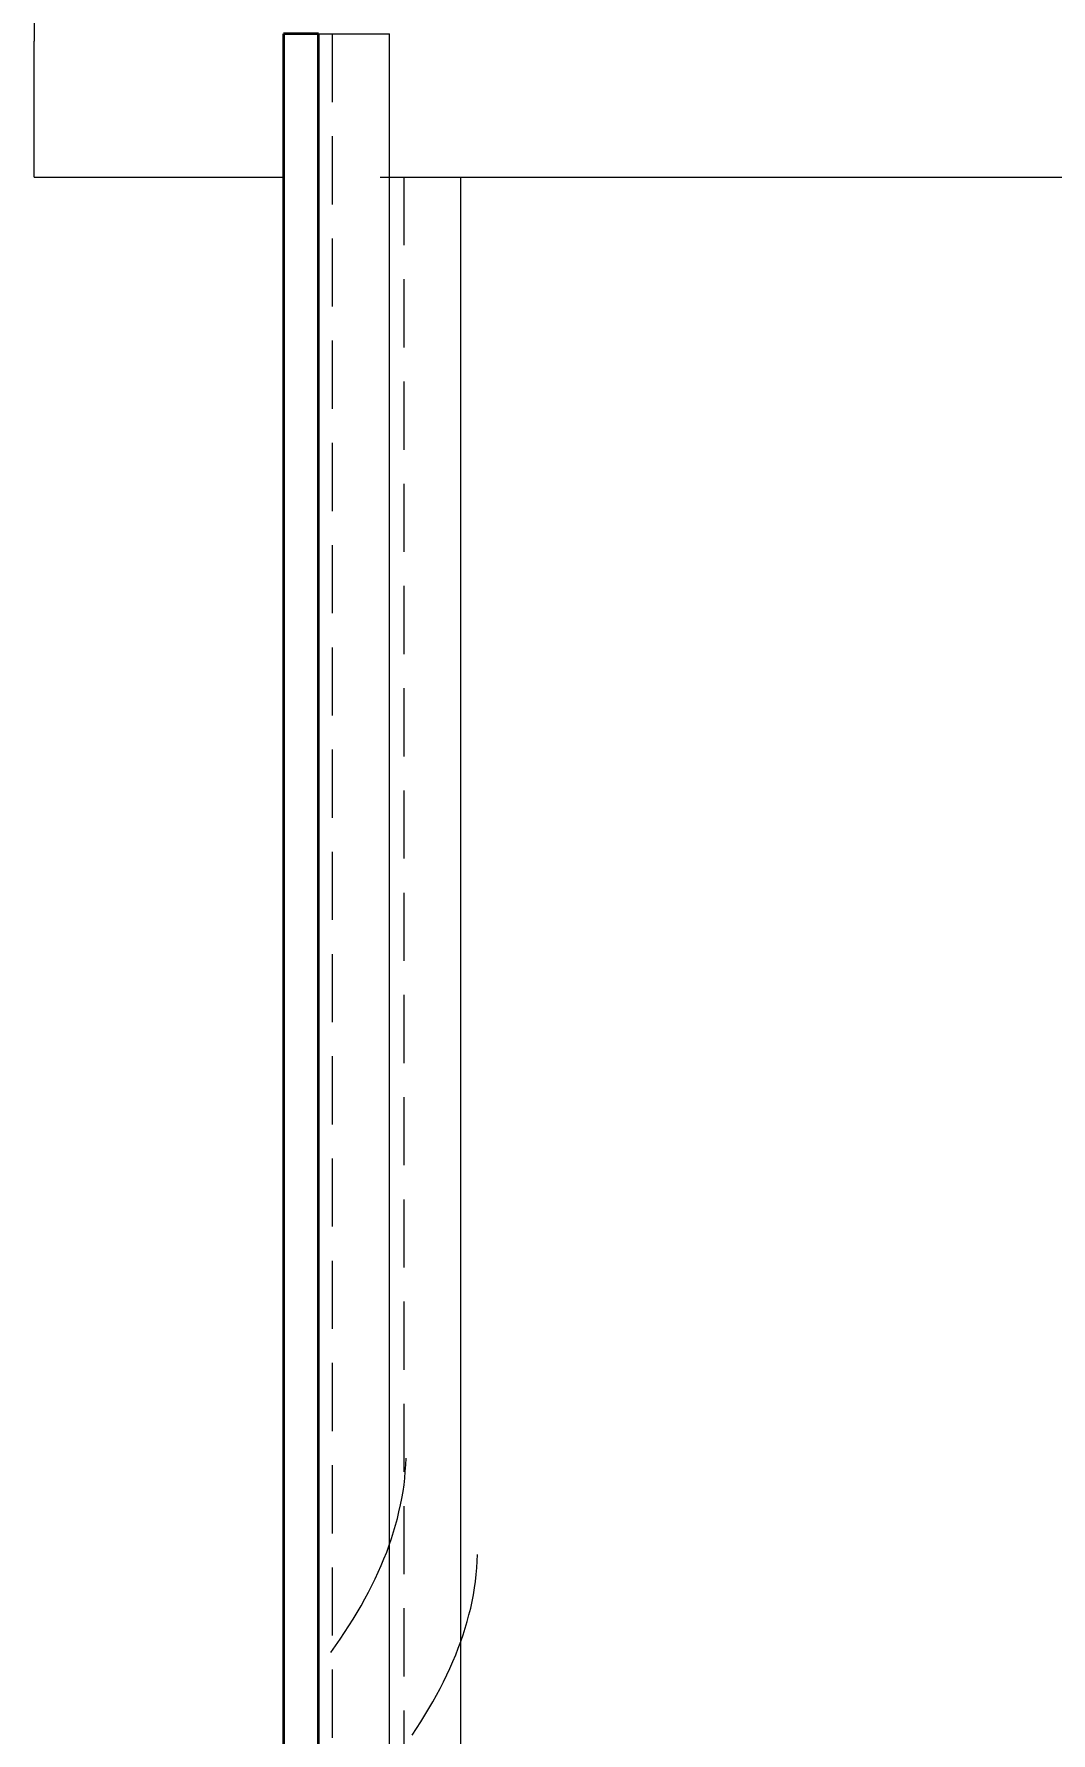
# Model space of a CAD drawing. Header units: centimetres. Extents: x -11896 to 2794, y -437 to 1921.
# Drawn here: x -3158.58 to -3151.47, y 363.99 to 375.86 of the extents above; entities that cross this region are included whole.
import ezdxf

# ---------------------------------------------------------------- set-up
doc = ezdxf.new("R2010")
doc.units = ezdxf.units.CM
doc.linetypes.add('Hidden', pattern=[0.714375, 0.47625, -0.238125])
for name, color, linetype, lineweight in [('A-ANNO-DIMS', 7, 'Continuous', 9), ('A-ANNO-DIMS-100', 7, 'Continuous', 9), ('S-BEAM', 7, 'Continuous', 9), ('S-COLS', 7, 'Continuous', 9)]:
    doc.layers.add(name, color=color, linetype=linetype, lineweight=lineweight)
doc.styles.add('Century Gothic_1', font='GOTHIC.TTF', dxfattribs={"height": 15})
doc.dimstyles.new('FCA_N_Cotas_E100', dxfattribs={"dimscale": 30.48, "dimtxt": 15.662524, "dimasz": 0.492126, "dimexe": 0.656168, "dimexo": 0.656168, "dimgap": 0.032808, "dimtad": 1, "dimlfac": 0.01, "dimrnd": 0.01, "dimzin": 0, "dimdsep": 46, "dimtxsty": 'Century Gothic_1', "dimblk1": 'OBLIQUE', "dimblk2": 'OBLIQUE', "dimsah": 1, "dimcen": 0.09, "dimdle": 0.656168, "dimazin": 2, "dimtfac": 1, "dimtdec": 4, "dimtix": 1, "dimtmove": 0, "dimatfit": 3, "dimfxl": 1, "dimtvp": 1, "dimtolj": 1, "dimtzin": 0, "dimarcsym": 2})
pattern_1 = [(45, (-5061.785, 712), (-25.1447, 25.1447), []), (45, (-5061.785, 750.1), (-25.1447, 25.1447), [])]

# ---------------------------------------------------------------- blocks, each defined once
blk = doc.blocks.new('FP_28-Sección 2-2')
at = {"layer": 'S-COLS'}
blk.add_line((-4606.754, 94), (-4606.754, 375.859), dxfattribs=at)
at = {"layer": 'S-COLS', "color": 9, "true_color": 0xc0c0c0}
for p, q in [((-4606.647, 365.767), (-4606.643, 365.814)), ((-4606.643, 365.814), (-4606.64, 365.861)), ((-4606.64, 365.861), (-4606.638, 365.908)), ((-4606.659, 365.673), (-4606.652, 365.72)), ((-4606.652, 365.72), (-4606.647, 365.767)), ((-4606.687, 365.533), (-4606.676, 365.58)), ((-4606.676, 365.58), (-4606.667, 365.626)), ((-4606.667, 365.626), (-4606.659, 365.673)), ((-4606.725, 365.392), (-4606.711, 365.439)), ((-4606.711, 365.439), (-4606.698, 365.486)), ((-4606.698, 365.486), (-4606.687, 365.533)), ((-4606.756, 365.298), (-4606.74, 365.345)), ((-4606.74, 365.345), (-4606.725, 365.392)), ((-4606.812, 365.158), (-4606.792, 365.204)), ((-4606.792, 365.204), (-4606.773, 365.251)), ((-4606.773, 365.251), (-4606.756, 365.298)), ((-4606.854, 365.064), (-4606.832, 365.111)), ((-4606.832, 365.111), (-4606.812, 365.158)), ((-4606.926, 364.923), (-4606.901, 364.97)), ((-4606.901, 364.97), (-4606.877, 365.017)), ((-4606.877, 365.017), (-4606.854, 365.064)), ((-4606.98, 364.829), (-4606.952, 364.876)), ((-4606.952, 364.876), (-4606.926, 364.923)), ((-4607.067, 364.689), (-4607.037, 364.736)), ((-4607.037, 364.736), (-4607.008, 364.782)), ((-4607.008, 364.782), (-4606.98, 364.829)), ((-4607.131, 364.595), (-4607.098, 364.642)), ((-4607.098, 364.642), (-4607.067, 364.689)), ((-4607.164, 364.548), (-4607.131, 364.595))]:
    blk.add_line(p, q, dxfattribs=at)
blk = doc.blocks.new('HSS Rectangular-Column - 100 x 100 mm-V27-Sección 2-2')
at = {"layer": 'S-COLS', "true_color": 0xc0c0c0}
h = blk.add_hatch(dxfattribs=at)
h.set_pattern_fill('FP_7', color=9, style=0, pattern_type=2)
h.set_pattern_definition(pattern_1)
h.paths.add_polyline_path([(-4616.013, 94), (-4616.013, 375.859), (-4616.257, 375.859), (-4616.257, 94)])
h.paths.add_polyline_path([(-4607.25, 94), (-4607.25, 375.859), (-4607.494, 375.859), (-4607.494, 94)])
h = blk.add_hatch(dxfattribs=at)
h.set_pattern_fill('FP_7', color=9, style=0, pattern_type=2)
h.set_pattern_definition(pattern_1)
h.paths.add_polyline_path([(-4613.587, 94), (-4608.106, 94), (-4608.106, 374.859), (-4609.236, 374.891), (-4609.343, 375.391), (-4609.532, 375.127), (-4610.033, 374.88), (-4610.706, 374.859), (-4613.587, 374.911), (-4613.989, 375.169), (-4614.22, 375.638), (-4614.254, 375.859), (-4615.401, 375.809), (-4615.401, 94)])
h.paths.add_polyline_path([(-4610.706, 375.359), (-4610.021, 375.665), (-4610.033, 375.859), (-4613.545, 375.809), (-4613.445, 375.625), (-4612.79, 375.359)])
at = {"layer": 'S-COLS', "lineweight": 35}
for p, q in [((-4607.25, 375.859), (-4607.494, 375.859)), ((-4607.494, 375.859), (-4607.494, 94)), ((-4607.25, 94), (-4607.25, 375.859))]:
    blk.add_line(p, q, dxfattribs=at)
at = {"layer": 'S-COLS'}
blk.add_line((-4607.25, 375.859), (-4606.754, 375.859), dxfattribs=at)
at = {"layer": 'S-COLS', "linetype": 'Hidden'}
blk.add_line((-4607.154, 375.859), (-4607.154, 94), dxfattribs=at)
at = {"layer": 'S-COLS'}
blk.add_blockref('FP_28-Sección 2-2', (0, 0), dxfattribs=at)
blk = doc.blocks.new('FP_33-Sección 2-2')
at = {"layer": 'S-COLS'}
blk.add_line((-4606.254, 94), (-4606.254, 374.859), dxfattribs=at)
at = {"layer": 'S-COLS', "color": 9, "true_color": 0xc0c0c0}
for p, q in [((-4606.14, 365.187), (-4606.138, 365.233)), ((-4606.152, 365.046), (-4606.147, 365.093)), ((-4606.147, 365.093), (-4606.143, 365.14)), ((-4606.143, 365.14), (-4606.14, 365.187)), ((-4606.167, 364.953), (-4606.159, 365)), ((-4606.159, 365), (-4606.152, 365.046)), ((-4606.198, 364.813), (-4606.186, 364.859)), ((-4606.186, 364.859), (-4606.176, 364.906)), ((-4606.176, 364.906), (-4606.167, 364.953)), ((-4606.224, 364.719), (-4606.21, 364.766)), ((-4606.21, 364.766), (-4606.198, 364.813)), ((-4606.273, 364.579), (-4606.255, 364.626)), ((-4606.255, 364.626), (-4606.239, 364.672)), ((-4606.239, 364.672), (-4606.224, 364.719)), ((-4606.311, 364.485), (-4606.291, 364.532)), ((-4606.291, 364.532), (-4606.273, 364.579)), ((-4606.376, 364.345), (-4606.353, 364.392)), ((-4606.353, 364.392), (-4606.331, 364.438)), ((-4606.331, 364.438), (-4606.311, 364.485)), ((-4606.451, 364.205), (-4606.425, 364.251)), ((-4606.425, 364.251), (-4606.4, 364.298)), ((-4606.4, 364.298), (-4606.376, 364.345)), ((-4606.506, 364.111), (-4606.478, 364.158)), ((-4606.478, 364.158), (-4606.451, 364.205)), ((-4606.596, 363.971), (-4606.565, 364.018)), ((-4606.565, 364.018), (-4606.535, 364.064)), ((-4606.535, 364.064), (-4606.506, 364.111))]:
    blk.add_line(p, q, dxfattribs=at)
blk = doc.blocks.new('HSS Rectangular-Column - 100 x 100 mm-V32-Sección 2-2')
at = {"layer": 'S-COLS', "linetype": 'Hidden'}
blk.add_line((-4606.654, 374.859), (-4606.654, 94), dxfattribs=at)
at = {"layer": 'S-COLS'}
blk.add_blockref('FP_33-Sección 2-2', (0, 0), dxfattribs=at)
blk = doc.blocks.new('FP_81-Sección 2-2')
at = {"layer": 'S-BEAM'}
for p, q in [((-4609.237, 374.859), (-4607.494, 374.859)), ((-4606.819, 374.859), (-4190.583, 374.859))]:
    blk.add_line(p, q, dxfattribs=at)
blk = doc.blocks.new('HSS Rectangular - 50 x 120-1656423-Sección 2-2')
at = {"layer": 'S-BEAM', "true_color": 0xc0c0c0}
h = blk.add_hatch(dxfattribs=at)
h.set_pattern_fill('FP_42', color=9, style=0, pattern_type=2)
h.set_pattern_definition([(45, (-5061.787, 712), (-25.1446, 25.1448), []), (45, (-5061.787, 750.1), (-25.1446, 25.1448), [])])
h.paths.add_polyline_path([(-4410.626, 375.809), (-4189.366, 375.859), (-4189.366, 385.909), (-4609.234, 385.909), (-4609.234, 375.809), (-4420.774, 375.809)])
at = {"layer": 'S-BEAM'}
blk.add_line((-4609.234, 375.809), (-4609.234, 385.909), dxfattribs=at)
blk.add_ellipse((-4609.237, 375.809), major_axis=(0, 0.95), ratio=0.002347, start_param=3.141593, end_param=4.712389, dxfattribs=at)
blk.add_blockref('FP_81-Sección 2-2', (0, 0), dxfattribs=at)
blk = doc.blocks.new('DIMBLOCK31-Sección 2-2')
at = {"layer": 'A-ANNO-DIMS-100', "lineweight": 35}
for p, q in [((-2430.668, 386.859), (-2438.168, 394.359)), ((-2430.668, 386.859), (-2423.168, 379.359)), ((-2430.668, 94), (-2438.168, 101.5)), ((-2430.668, 94), (-2423.168, 86.5))]:
    blk.add_line(p, q, dxfattribs=at)
at = {"layer": 'A-ANNO-DIMS-100'}
for p, q in [((-2430.668, 386.859), (-2450.668, 386.859)), ((-2430.668, 386.859), (-2430.668, 74)), ((-2430.668, 386.859), (-2258.875, 386.859)), ((-2430.668, 94), (-3209.083, 94)), ((-2430.668, 94), (-2410.668, 94))]:
    blk.add_line(p, q, dxfattribs=at)
at = {"layer": 'A-ANNO-DIMS-100', "color": 0, "insert": (-2450.894, 220.043), "char_height": 15, "width": 48.92674, "attachment_point": 1, "rotation": 90, "line_spacing_factor": 0.984502, "style": 'Century Gothic_1'}
blk.add_mtext('2.93', dxfattribs=at)
blk = doc.blocks.new('_Oblique')
at = {"color": 0, "linetype": 'ByBlock', "lineweight": -2}
blk.add_line((-0.5, -0.5), (0.5, 0.5), dxfattribs=at)
blk = doc.blocks.new('DIMBLOCK36-Sección 2-2')
at = {"layer": 'A-ANNO-DIMS-100'}
for p, q in [((-3161.095, 440.395), (-3161.095, 460.395)), ((-2734.929, 440.395), (-2734.929, 460.395)), ((-2734.929, 440.395), (-3161.095, 440.395)), ((-3161.095, 440.395), (-3161.095, 395.859)), ((-2734.929, 440.395), (-2734.929, 395.859))]:
    blk.add_line(p, q, dxfattribs=at)
at = {"layer": 'A-ANNO-DIMS-100', "lineweight": 35}
for p, q in [((-3161.095, 440.395), (-3153.595, 447.895)), ((-2734.929, 440.395), (-2727.429, 447.895)), ((-3161.095, 440.395), (-3168.595, 432.895)), ((-2734.929, 440.395), (-2742.429, 432.895))]:
    blk.add_line(p, q, dxfattribs=at)
at = {"layer": 'A-ANNO-DIMS-100', "color": 0, "insert": (-2968.398, 460.621), "char_height": 15, "width": 48.92674, "attachment_point": 1, "line_spacing_factor": 0.984502, "style": 'Century Gothic_1'}
blk.add_mtext('4.26', dxfattribs=at)
blk = doc.blocks.new('DIMBLOCK37-Sección 2-2')
at = {"layer": 'A-ANNO-DIMS-100'}
for p, q in [((-3517.212, 440.395), (-3517.212, 460.395)), ((-3161.095, 440.395), (-3161.095, 460.395)), ((-3161.095, 440.395), (-3537.212, 440.395)), ((-3517.212, 440.395), (-3517.212, 395.859)), ((-3161.095, 440.395), (-3161.095, 395.859))]:
    blk.add_line(p, q, dxfattribs=at)
at = {"layer": 'A-ANNO-DIMS-100', "lineweight": 35}
for p, q in [((-3517.212, 440.395), (-3509.712, 447.895)), ((-3161.095, 440.395), (-3153.595, 447.895)), ((-3517.212, 440.395), (-3524.712, 432.895)), ((-3161.095, 440.395), (-3168.595, 432.895))]:
    blk.add_line(p, q, dxfattribs=at)
at = {"layer": 'A-ANNO-DIMS-100', "color": 0, "insert": (-3359.539, 460.621), "char_height": 15, "width": 48.92674, "attachment_point": 1, "line_spacing_factor": 0.984502, "style": 'Century Gothic_1'}
blk.add_mtext('3.56', dxfattribs=at)

msp = doc.modelspace()

# ---------------------------------------------------------------- block references
at = {"layer": 'S-BEAM'}
msp.add_blockref('HSS Rectangular - 50 x 120-1656423-Sección 2-2', (1450.659, 0), dxfattribs=at)
at = {"layer": 'S-COLS'}
for name in ['HSS Rectangular-Column - 100 x 100 mm-V27-Sección 2-2', 'HSS Rectangular-Column - 100 x 100 mm-V32-Sección 2-2']:
    msp.add_blockref(name, (1450.659, 0), dxfattribs=at)

# ---------------------------------------------------------------- dimensions: what is measured, and where the dimension line sits
at = {"layer": 'A-ANNO-DIMS'}
for base, p1, p2, override, picture, middle in [((-3517.212, 440.395), (-3161.095, 375.859), (-3517.212, 375.859), {"dimpost": '<>', "dimfxl": 356.117348}, 'DIMBLOCK37-Sección 2-2', (-3339.153, 449.272)), ((-3161.095, 440.395), (-2734.929, 375.859), (-3161.095, 375.859), {"dimpost": '<>', "dimfxl": 426.165227}, 'DIMBLOCK36-Sección 2-2', (-2948.012, 449.272))]:
    dim = msp.add_linear_dim(base=base, p1=p1, p2=p2, dimstyle='FCA_N_Cotas_E100', override=override, dxfattribs=at)
    dim.commit()
    dim.dimension.update_dxf_attribs({"geometry": picture, "text_midpoint": middle})
dim = msp.add_linear_dim(base=(-2430.668, 94), p1=(-2238.875, 386.859), p2=(-3229.083, 94), angle=90, dimstyle='FCA_N_Cotas_E100', override={"dimpost": '<>', "dimfxl": 1032.606836}, dxfattribs=at)
dim.commit()
dim.dimension.update_dxf_attribs({"geometry": 'DIMBLOCK31-Sección 2-2', "text_midpoint": (-2439.545, 240.429)})

doc.saveas('drawing.dxf')
